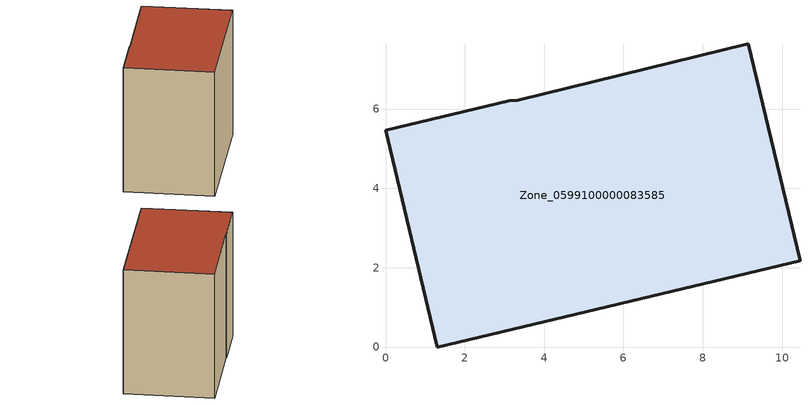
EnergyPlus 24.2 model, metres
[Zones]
Zone_0599100000083585
 floor ground (C_G): 3.33,6.22 9.15,7.64 10.45,2.17 1.3,0 0,5.47 3.12,6.21 z0
 wall outside (C_F): 1.3,0 10.45,2.17 9.15,7.64 3.33,6.22 3.12,6.21 0,5.47 1.3,0 z0:8.27
 roof outside (C_R): 9.15,7.64 3.33,6.22 3.12,6.21 0,5.47 1.3,0 10.45,2.17 z8.27
[BUILDING]
Pand.0599100000083585: North Axis=0; Terrain=City; Loads Convergence Tolerance Value=0.04; Temperature Convergence Tolerance Value=0.4; Solar Distribution=FullExterior; Maximum Number of Warmup Days=25; Minimum Number of Warmup Days=1
[Site:Location]
Rotterdam.The.Hague.AP_ZH_NLD Design_Conditions: Latitude=51.96; Longitude=4.45; Time Zone=1; Elevation=-4.5
[SITE:GROUNDTEMPERATURE:BUILDINGSURFACE]
18, 18, 18, 18, 18, 18, 18, 18, 18, 18, 18, 18
[MATERIAL] Thermal Absorptance=0.9; Solar Absorptance=0.7; Visible Absorptance=0.7
Name | Roughness | Thickness | Conductivity | Density | Specific Heat
G.TC.1975-1991 | MediumSmooth | 0.15 | 0.288461 | 540 | 1210
F.TC.1975-1991 | Rough | 0.3 | 0.230769 | 1920 | 840
R.TC.1975-1991 | MediumRough | 0.2 | 0.153846 | 1500 | 1000
[CONSTRUCTION]
C_G: G.TC.1975-1991
C_F: F.TC.1975-1991
C_R: R.TC.1975-1991
[ZONE]
Zone_0599100000083585: Type=1; Multiplier=1; Ceiling Height=Autocalculate; Volume=Autocalculate; Floor Area=autocalculate; Part of Total Floor Area=Yes
[ZONEINFILTRATION:DESIGNFLOWRATE]
Infil_Zone_0599100000083585: Zone or ZoneList or Space or SpaceList=Zone_0599100000083585; Schedule=AlwaysOn; Design Flow Rate Calculation Method=Flow/Area; Flow Rate per Floor Area=0.003; Constant Term Coefficient=1; Temperature Term Coefficient=0; Velocity Term Coefficient=0; Velocity Squared Term Coefficient=0
[HVACTEMPLATE:ZONE:IDEALLOADSAIRSYSTEM]
Zone_0599100000083585: Maximum Heating Supply Air Temperature=50; Minimum Cooling Supply Air Temperature=13; Maximum Heating Supply Air Humidity Ratio=0.0156; Minimum Cooling Supply Air Humidity Ratio=0.0077; Heating Limit=NoLimit; Cooling Limit=NoLimit; Dehumidification Control Type=ConstantSensibleHeatRatio; Cooling Sensible Heat Ratio=0.7; Dehumidification Setpoint=60; Humidification Control Type=None; Humidification Setpoint=30; Outdoor Air Method=None; Outdoor Air Flow Rate per Person=0.00944; Outdoor Air Flow Rate per Zone Floor Area=0; Outdoor Air Flow Rate per Zone=0; Demand Controlled Ventilation Type=None; Outdoor Air Economizer Type=NoEconomizer; Heat Recovery Type=None; Sensible Heat Recovery Effectiveness=0.7; Latent Heat Recovery Effectiveness=0.65
[ZONECONTROL:THERMOSTAT]
ThermostatControl_Zone_0599100000083585: Zone or ZoneList=Zone_0599100000083585; Control Type Schedule=DualSetpointControlType; Control 1=Thermostat_Zone_0599100000083585; Temperature Difference Between Cutout And Setpoint=0
[THERMOSTATSETPOINT:DUALSETPOINT]
Thermostat_Zone_0599100000083585: Heating Setpoint Temperature Schedule=HeatingSetpoint_Zone_0599100000083585; Cooling Setpoint Temperature Schedule=CoolingSetpoint_Zone_0599100000083585
[SCHEDULE:COMPACT]
HeatingSetpoint_Zone_0599100000083585: Through: 12/31, For: AllDays, Until: 24:00, 21
CoolingSetpoint_Zone_0599100000083585: Through: 12/31, For: AllDays, Until: 24:00, 24
DualSetpointControlType: Through: 12/31, For: AllDays, Until: 24:00, 4
AlwaysOn: Through: 12/31, For: AllDays, Until: 24:00, 1
